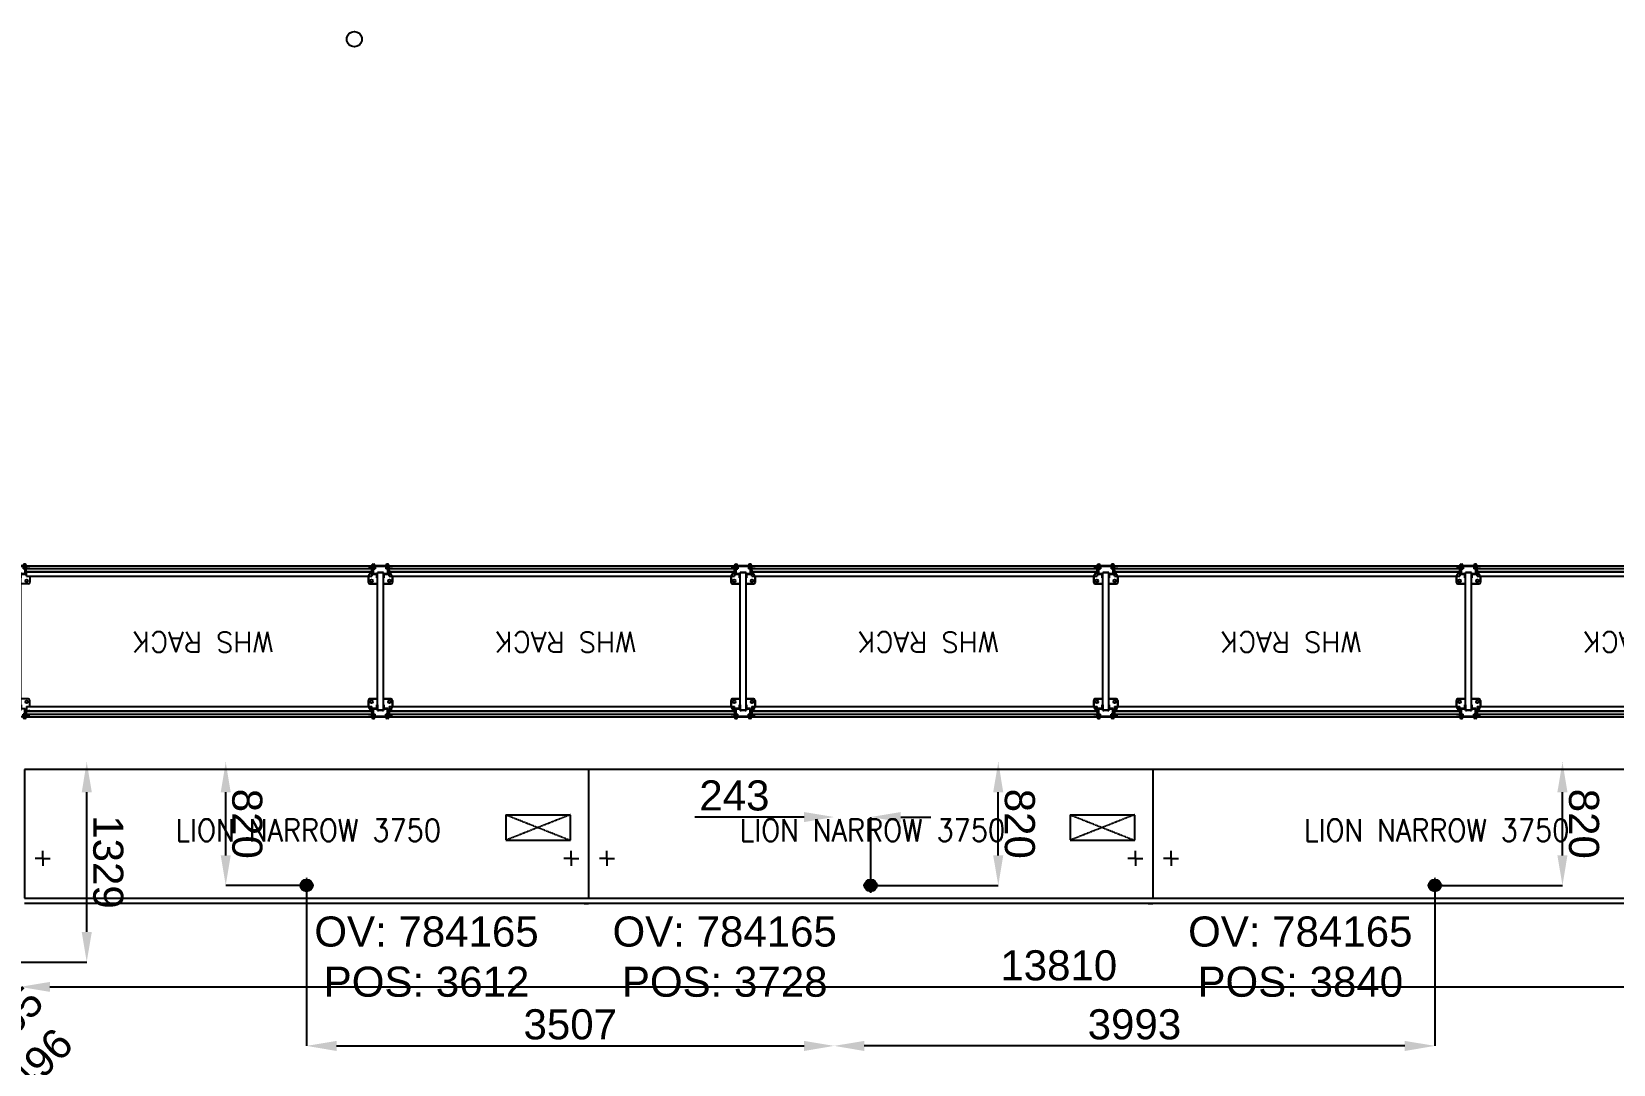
# Model space of a CAD drawing. Header units: millimetres. Extents: x 1478096 to 1808313, y 619971 to 762366.
# Drawn here: x 1788563 to 1799076, y 721395 to 728258 of the extents above; entities that cross this region are included whole.
import ezdxf
from ezdxf.enums import TextEntityAlignment as Align

# ---------------------------------------------------------------- set-up
doc = ezdxf.new("R2010")
doc.units = ezdxf.units.MM
doc.header["$LTSCALE"] = 10
for name, pattern in [('CONTINOUS', [0]), ('TRATTEGGIATA', [0.75, 0.5, -0.25]), ('TRATTEGGIATA2', [0.375, 0.25, -0.125])]:
    doc.linetypes.add(name, pattern=pattern)
for name, color, linetype in [('COSTAN-EXH-COTAS', 7, 'Continuous'), ('COSTAN-EXH-Desagues', 1, 'Continuous'), ('COSTAN-EXH-NOMENCLATURAS', 7, 'Continuous'), ('DESAGUE MAQUINA', 3, 'Continuous'), ('DESAGUE PISO', 7, 'TRATTEGGIATA'), ('GABINETE', 1, 'Continuous'), ('LATERALES', 3, 'Continuous'), ('QUADRO_ELETTRICO', 8, 'Continuous'), ('TESTI20', 3, 'Continuous'), ('ZZCOSTAN-CAM-NOMENCLATURAS', 7, 'Continuous'), ('ZZZZDC-ARQ-DEF GUARDARAIL', 7, 'CONTINOUS'), ('ZZZZDC-ARQ-EQUIP. DEPOSITO', 203, 'Continuous')]:
    doc.layers.add(name, color=color, linetype=linetype)
doc.styles.add('costan', font='arial.ttf')
doc.styles.add('RE-PLANTABASE(XREF)$0$STANDARD', font='SIMPLEX.SHX')
doc.styles.add('TESTI15', font='romans.shx', dxfattribs={"width": 0.9, "height": 1.5})
doc.dimstyles.new('COSTAN-DESAGUES', dxfattribs={"dimtxt": 200, "dimasz": 200, "dimexe": 0, "dimexo": 0, "dimgap": 40, "dimtad": 1, "dimdec": 0, "dimzin": 0, "dimdsep": 46, "dimtxsty": 'costan', "dimblk1": 'ARCHTICK', "dimblk2": 'ARCHTICK', "dimcen": 0, "dimclrd": 256, "dimclre": 256, "dimclrt": 256, "dimadec": 0, "dimazin": 0, "dimtfac": 1, "dimtdec": 0, "dimtofl": 0, "dimtmove": 0, "dimatfit": 3, "dimfxl": 0, "dimtolj": 1, "dimtzin": 0, "dimarcsym": 0})
doc.dimstyles.new('COSTAN-MM-100', dxfattribs={"dimtxt": 200, "dimasz": 200, "dimexe": 0, "dimexo": 0, "dimgap": 40, "dimtad": 1, "dimdec": 0, "dimzin": 0, "dimdsep": 46, "dimtxsty": 'costan', "dimblk1": 'ARCHTICK', "dimblk2": 'ARCHTICK', "dimcen": 0, "dimclrd": 256, "dimclre": 256, "dimclrt": 256, "dimadec": 0, "dimazin": 0, "dimtfac": 1, "dimtdec": 0, "dimtofl": 0, "dimtmove": 0, "dimatfit": 3, "dimfxl": 0, "dimtolj": 1, "dimtzin": 0, "dimarcsym": 0})

# ---------------------------------------------------------------- blocks, each defined once
blk = doc.blocks.new('ZZRACK')
at = {"layer": 'ZZZZDC-ARQ-EQUIP. DEPOSITO', "ltscale": 200}
for p, q in [((1629.323, 649.369), (1629.342, 649.402)), ((1629.344, 649.407), (1629.344, 649.426)), ((1629.36, 649.436), (1629.351, 649.436)), ((1629.351, 649.436), (1629.351, 649.381)), ((1629.351, 649.381), (1629.351, 649.436)), ((1629.351, 649.436), (1629.36, 649.436)), ((1629.353, 649.383), (1629.353, 649.434)), ((1629.353, 649.434), (1629.36, 649.434)), ((1629.353, 649.434), (1629.353, 649.383)), ((1629.36, 649.434), (1629.353, 649.434)), ((1629.435, 649.436), (1629.36, 649.436)), ((1629.36, 649.436), (1629.435, 649.436)), ((1629.36, 649.434), (1629.435, 649.434)), ((1629.435, 649.434), (1629.36, 649.434)), ((1629.435, 649.434), (1629.435, 649.436)), ((1629.436, 649.436), (1629.435, 649.436)), ((1629.435, 649.436), (1629.435, 649.434)), ((1629.435, 649.436), (1629.436, 649.436)), ((1629.435, 649.434), (1629.436, 649.434)), ((1629.436, 649.434), (1629.435, 649.434)), ((1629.437, 649.436), (1629.436, 649.436)), ((1629.436, 649.436), (1629.436, 649.434)), ((1629.436, 649.436), (1629.437, 649.436)), ((1629.436, 649.436), (1629.436, 649.434)), ((1629.436, 649.434), (1629.437, 649.434)), ((1629.437, 649.434), (1629.436, 649.434)), ((1629.438, 649.436), (1629.437, 649.436)), ((1629.437, 649.436), (1629.438, 649.436)), ((1629.437, 649.434), (1629.438, 649.434)), ((1629.438, 649.434), (1629.437, 649.424)), ((1629.438, 649.434), (1629.437, 649.434)), ((1629.437, 649.424), (1629.437, 649.417)), ((1629.441, 649.417), (1629.437, 649.417)), ((1629.438, 649.439), (1629.438, 649.439)), ((1629.438, 649.439), (1629.438, 649.436)), ((1629.441, 649.436), (1629.438, 649.436)), ((1629.438, 649.436), (1629.441, 649.436)), ((1629.438, 649.434), (1629.441, 649.434)), ((1629.441, 649.434), (1629.438, 649.434)), ((1629.442, 649.436), (1629.441, 649.436)), ((1629.441, 649.436), (1629.442, 649.436)), ((1629.441, 649.434), (1629.442, 649.434)), ((1629.441, 649.424), (1629.442, 649.434)), ((1629.442, 649.434), (1629.441, 649.434)), ((1629.441, 649.417), (1629.441, 649.424)), ((1629.442, 649.436), (1629.442, 649.439)), ((1629.451, 649.436), (1629.442, 649.436)), ((1629.442, 649.436), (1629.442, 649.434)), ((1629.442, 649.436), (1629.451, 649.436)), ((1629.442, 649.434), (1629.442, 649.436)), ((1629.442, 649.434), (1629.449, 649.434)), ((1629.449, 649.434), (1629.442, 649.434)), ((1629.45, 649.446), (1629.446, 649.446)), ((1629.446, 649.442), (1629.45, 649.442)), ((1629.449, 649.434), (1629.449, 649.383)), ((1629.449, 649.383), (1629.449, 649.434)), ((1629.451, 649.381), (1629.451, 649.436)), ((1629.451, 649.436), (1629.451, 649.381)), ((1629.451, 649.422), (1629.473, 649.422)), ((1629.451, 649.42), (1629.473, 649.42)), ((1629.454, 649.438), (1629.454, 649.422)), ((1631.754, 649.419), (1629.456, 649.419)), ((1629.456, 649.419), (1629.456, 649.399)), ((1629.458, 649.422), (1629.458, 649.438)), ((1631.754, 649.436), (1629.458, 649.436)), ((1629.458, 649.436), (1629.458, 649.422)), ((1629.459, 649.407), (1629.459, 649.426)), ((1629.479, 649.369), (1629.46, 649.402)), ((1629.473, 649.422), (1629.481, 649.422)), ((1629.481, 649.42), (1629.473, 649.42)), ((1629.481, 649.422), (1629.481, 649.42)), ((1629.481, 649.42), (1629.481, 649.419)), ((1631.732, 649.422), (1631.732, 649.42)), ((1631.74, 649.422), (1631.732, 649.422)), ((1631.732, 649.42), (1631.732, 649.419)), ((1631.732, 649.42), (1631.74, 649.42)), ((1631.762, 649.422), (1631.74, 649.422)), ((1631.762, 649.42), (1631.74, 649.42)), ((1631.754, 649.422), (1631.754, 649.436)), ((1631.755, 649.422), (1631.755, 649.438)), ((1631.756, 649.399), (1631.756, 649.419)), ((1631.759, 649.438), (1631.759, 649.422)), ((1631.762, 649.381), (1631.762, 649.436)), ((1631.762, 649.436), (1631.771, 649.436)), ((1631.763, 649.446), (1631.767, 649.446)), ((1631.767, 649.442), (1631.763, 649.442)), ((1631.764, 649.434), (1631.764, 649.383)), ((1631.771, 649.434), (1631.764, 649.434)), ((1631.771, 649.436), (1631.771, 649.439)), ((1631.771, 649.436), (1631.771, 649.434)), ((1631.771, 649.436), (1631.772, 649.436)), ((1631.772, 649.434), (1631.771, 649.434)), ((1631.772, 649.424), (1631.771, 649.434)), ((1631.772, 649.436), (1631.775, 649.436)), ((1631.775, 649.434), (1631.772, 649.434)), ((1631.772, 649.417), (1631.772, 649.424)), ((1631.772, 649.417), (1631.776, 649.417)), ((1631.775, 649.439), (1631.775, 649.439)), ((1631.775, 649.439), (1631.775, 649.436)), ((1631.775, 649.436), (1631.776, 649.436)), ((1631.776, 649.434), (1631.775, 649.434)), ((1631.775, 649.434), (1631.776, 649.424)), ((1631.776, 649.436), (1631.777, 649.436)), ((1631.777, 649.434), (1631.776, 649.434)), ((1631.776, 649.424), (1631.776, 649.417)), ((1631.777, 649.436), (1631.778, 649.436)), ((1631.777, 649.436), (1631.777, 649.434)), ((1631.778, 649.434), (1631.777, 649.434)), ((1631.778, 649.436), (1631.846, 649.436)), ((1631.778, 649.434), (1631.778, 649.436)), ((1631.846, 649.434), (1631.778, 649.434)), ((1631.846, 649.436), (1631.846, 649.434)), ((1631.846, 649.436), (1631.847, 649.436)), ((1631.847, 649.434), (1631.846, 649.434)), ((1631.847, 649.436), (1631.848, 649.436)), ((1631.847, 649.436), (1631.847, 649.434)), ((1631.848, 649.434), (1631.847, 649.434)), ((1631.848, 649.436), (1631.849, 649.436)), ((1631.849, 649.434), (1631.848, 649.434)), ((1631.849, 649.436), (1631.852, 649.436)), ((1631.852, 649.434), (1631.849, 649.434)), ((1631.852, 649.436), (1631.853, 649.436)), ((1631.853, 649.434), (1631.852, 649.434)), ((1631.853, 649.436), (1631.862, 649.436)), ((1631.853, 649.434), (1631.853, 649.436)), ((1631.86, 649.434), (1631.853, 649.434)), ((1631.86, 649.383), (1631.86, 649.434)), ((1631.862, 649.436), (1631.862, 649.381)), ((1631.869, 649.407), (1631.869, 649.426)), ((1631.89, 649.369), (1631.871, 649.402)), ((1629.322, 649.326), (1629.322, 649.364)), ((1629.322, 649.364), (1629.322, 649.326)), ((1629.381, 649.316), (1629.332, 649.316)), ((1629.332, 649.316), (1629.381, 649.316)), ((1629.351, 649.381), (1629.379, 649.381)), ((1629.379, 649.381), (1629.351, 649.381)), ((1629.381, 649.383), (1629.353, 649.383)), ((1629.353, 649.383), (1629.381, 649.383)), ((1629.379, 649.381), (1629.379, 649.356)), ((1629.379, 649.356), (1629.379, 649.381)), ((1629.379, 649.356), (1629.381, 649.356)), ((1629.381, 649.356), (1629.379, 649.356)), ((1629.381, 649.393), (1629.388, 649.393)), ((1629.381, 649.392), (1629.381, 649.393)), ((1629.388, 649.393), (1629.381, 649.393)), ((1629.381, 649.393), (1629.381, 649.392)), ((1629.421, 649.392), (1629.381, 649.392)), ((1629.381, 649.392), (1629.381, 648.476)), ((1629.381, 649.392), (1629.381, 648.476)), ((1629.381, 649.392), (1629.421, 649.392)), ((1629.381, 649.356), (1629.381, 649.383)), ((1629.381, 649.383), (1629.381, 649.356)), ((1629.388, 649.393), (1629.388, 649.392)), ((1629.388, 649.392), (1629.388, 649.393)), ((1629.415, 649.393), (1629.421, 649.393)), ((1629.415, 649.392), (1629.415, 649.393)), ((1629.421, 649.393), (1629.415, 649.393)), ((1629.415, 649.393), (1629.415, 649.392)), ((1629.421, 649.393), (1629.421, 649.392)), ((1629.421, 649.392), (1629.421, 649.393)), ((1629.421, 649.392), (1629.421, 648.476)), ((1629.421, 649.392), (1629.421, 648.476)), ((1629.471, 649.316), (1629.421, 649.316)), ((1629.421, 649.316), (1629.471, 649.316)), ((1629.449, 649.383), (1629.422, 649.383)), ((1629.422, 649.383), (1629.422, 649.356)), ((1629.422, 649.383), (1629.449, 649.383)), ((1629.422, 649.356), (1629.422, 649.383)), ((1629.422, 649.356), (1629.424, 649.356)), ((1629.424, 649.356), (1629.422, 649.356)), ((1629.424, 649.381), (1629.451, 649.381)), ((1629.424, 649.356), (1629.424, 649.381)), ((1629.451, 649.381), (1629.424, 649.381)), ((1629.424, 649.381), (1629.424, 649.356)), ((1629.451, 649.398), (1629.473, 649.398)), ((1629.451, 649.396), (1629.473, 649.396)), ((1629.454, 649.396), (1629.454, 649.39)), ((1629.454, 649.39), (1629.458, 649.39)), ((1631.754, 649.399), (1629.456, 649.399)), ((1629.458, 649.396), (1629.458, 649.368)), ((1629.458, 649.39), (1629.458, 649.396)), ((1631.754, 649.368), (1629.458, 649.368)), ((1629.473, 649.398), (1629.481, 649.398)), ((1629.481, 649.396), (1629.473, 649.396)), ((1629.481, 649.399), (1629.481, 649.398)), ((1629.481, 649.398), (1629.481, 649.396)), ((1631.754, 649.396), (1629.481, 649.396)), ((1629.481, 649.364), (1629.481, 649.326)), ((1629.481, 649.326), (1629.481, 649.364)), ((1631.732, 649.399), (1631.732, 649.398)), ((1631.74, 649.398), (1631.732, 649.398)), ((1631.732, 649.398), (1631.732, 649.396)), ((1631.732, 649.396), (1631.74, 649.396)), ((1631.732, 649.364), (1631.732, 649.326)), ((1631.762, 649.398), (1631.74, 649.398)), ((1631.762, 649.396), (1631.74, 649.396)), ((1631.742, 649.316), (1631.792, 649.316)), ((1631.754, 649.368), (1631.754, 649.396)), ((1631.755, 649.39), (1631.755, 649.396)), ((1631.759, 649.39), (1631.755, 649.39)), ((1631.759, 649.396), (1631.759, 649.39)), ((1631.789, 649.381), (1631.762, 649.381)), ((1631.764, 649.383), (1631.791, 649.383)), ((1631.789, 649.356), (1631.789, 649.381)), ((1631.791, 649.356), (1631.789, 649.356)), ((1631.791, 649.383), (1631.791, 649.356)), ((1631.798, 649.393), (1631.792, 649.393)), ((1631.792, 649.393), (1631.792, 649.392)), ((1631.792, 649.392), (1631.792, 648.476)), ((1631.792, 649.392), (1631.832, 649.392)), ((1631.798, 649.392), (1631.798, 649.393)), ((1631.832, 649.393), (1631.825, 649.393)), ((1631.825, 649.393), (1631.825, 649.392)), ((1631.832, 649.392), (1631.832, 649.393)), ((1631.832, 649.392), (1631.832, 648.476)), ((1631.832, 649.383), (1631.86, 649.383)), ((1631.832, 649.356), (1631.832, 649.383)), ((1631.834, 649.356), (1631.832, 649.356)), ((1631.832, 649.316), (1631.881, 649.316)), ((1631.862, 649.381), (1631.834, 649.381)), ((1631.834, 649.381), (1631.834, 649.356)), ((1631.891, 649.326), (1631.891, 649.364)), ((1629.322, 648.542), (1629.322, 648.505)), ((1629.322, 648.505), (1629.322, 648.542)), ((1629.323, 648.5), (1629.342, 648.467)), ((1629.381, 648.552), (1629.332, 648.552)), ((1629.332, 648.552), (1629.381, 648.552)), ((1629.344, 648.462), (1629.344, 648.442)), ((1629.351, 648.487), (1629.379, 648.487)), ((1629.351, 648.432), (1629.351, 648.487)), ((1629.379, 648.487), (1629.351, 648.487)), ((1629.351, 648.487), (1629.351, 648.432)), ((1629.381, 648.485), (1629.353, 648.485)), ((1629.353, 648.485), (1629.353, 648.434)), ((1629.353, 648.485), (1629.381, 648.485)), ((1629.353, 648.434), (1629.353, 648.485)), ((1629.379, 648.487), (1629.379, 648.512)), ((1629.379, 648.512), (1629.381, 648.512)), ((1629.379, 648.512), (1629.379, 648.487)), ((1629.381, 648.512), (1629.379, 648.512)), ((1629.381, 648.512), (1629.381, 648.485)), ((1629.381, 648.485), (1629.381, 648.512)), ((1629.381, 648.476), (1629.388, 648.476)), ((1629.381, 648.476), (1629.381, 648.476)), ((1629.421, 648.476), (1629.381, 648.476)), ((1629.388, 648.476), (1629.381, 648.476)), ((1629.381, 648.476), (1629.381, 648.476)), ((1629.381, 648.476), (1629.421, 648.476)), ((1629.388, 648.476), (1629.388, 648.476)), ((1629.388, 648.476), (1629.388, 648.476)), ((1629.415, 648.476), (1629.421, 648.476)), ((1629.415, 648.476), (1629.415, 648.476)), ((1629.421, 648.476), (1629.415, 648.476)), ((1629.415, 648.476), (1629.415, 648.476)), ((1629.471, 648.552), (1629.421, 648.552)), ((1629.421, 648.552), (1629.471, 648.552)), ((1629.421, 648.476), (1629.421, 648.476)), ((1629.421, 648.476), (1629.421, 648.476)), ((1629.422, 648.485), (1629.422, 648.512)), ((1629.422, 648.512), (1629.424, 648.512)), ((1629.422, 648.512), (1629.422, 648.485)), ((1629.424, 648.512), (1629.422, 648.512)), ((1629.449, 648.485), (1629.422, 648.485)), ((1629.422, 648.485), (1629.449, 648.485)), ((1629.424, 648.512), (1629.424, 648.487)), ((1629.424, 648.487), (1629.424, 648.512)), ((1629.424, 648.487), (1629.451, 648.487)), ((1629.451, 648.487), (1629.424, 648.487)), ((1629.449, 648.434), (1629.449, 648.485)), ((1629.449, 648.485), (1629.449, 648.434)), ((1629.451, 648.487), (1629.451, 648.432)), ((1629.451, 648.432), (1629.451, 648.487)), ((1629.451, 648.473), (1629.473, 648.473)), ((1629.451, 648.471), (1629.473, 648.471)), ((1629.454, 648.473), (1629.454, 648.478)), ((1629.454, 648.478), (1629.458, 648.478)), ((1629.456, 648.45), (1629.456, 648.47)), ((1631.756, 648.47), (1629.456, 648.47)), ((1629.458, 648.473), (1629.458, 648.501)), ((1631.754, 648.501), (1629.458, 648.501)), ((1629.458, 648.478), (1629.458, 648.473)), ((1629.459, 648.462), (1629.459, 648.442)), ((1629.479, 648.5), (1629.46, 648.467)), ((1629.481, 648.473), (1629.473, 648.473)), ((1629.473, 648.471), (1629.481, 648.471)), ((1629.481, 648.505), (1629.481, 648.542)), ((1629.481, 648.542), (1629.481, 648.505)), ((1631.754, 648.473), (1629.481, 648.473)), ((1629.481, 648.471), (1629.481, 648.473)), ((1629.481, 648.47), (1629.481, 648.471)), ((1631.732, 648.505), (1631.732, 648.542)), ((1631.732, 648.473), (1631.74, 648.473)), ((1631.732, 648.471), (1631.732, 648.473)), ((1631.74, 648.471), (1631.732, 648.471)), ((1631.732, 648.47), (1631.732, 648.471)), ((1631.762, 648.473), (1631.74, 648.473)), ((1631.762, 648.471), (1631.74, 648.471)), ((1631.742, 648.552), (1631.792, 648.552)), ((1631.754, 648.501), (1631.754, 648.473)), ((1631.755, 648.478), (1631.755, 648.473)), ((1631.759, 648.478), (1631.755, 648.478)), ((1631.756, 648.47), (1631.756, 648.45)), ((1631.759, 648.473), (1631.759, 648.478)), ((1631.789, 648.487), (1631.762, 648.487)), ((1631.762, 648.487), (1631.762, 648.432)), ((1631.764, 648.485), (1631.791, 648.485)), ((1631.764, 648.434), (1631.764, 648.485)), ((1631.789, 648.512), (1631.789, 648.487)), ((1631.791, 648.512), (1631.789, 648.512)), ((1631.791, 648.485), (1631.791, 648.512)), ((1631.798, 648.476), (1631.792, 648.476)), ((1631.792, 648.476), (1631.792, 648.476)), ((1631.792, 648.476), (1631.832, 648.476)), ((1631.798, 648.476), (1631.798, 648.476)), ((1631.832, 648.476), (1631.825, 648.476)), ((1631.825, 648.476), (1631.825, 648.476)), ((1631.832, 648.552), (1631.881, 648.552)), ((1631.832, 648.512), (1631.832, 648.485)), ((1631.834, 648.512), (1631.832, 648.512)), ((1631.832, 648.485), (1631.86, 648.485)), ((1631.832, 648.476), (1631.832, 648.476)), ((1631.834, 648.487), (1631.834, 648.512)), ((1631.862, 648.487), (1631.834, 648.487)), ((1631.86, 648.485), (1631.86, 648.434)), ((1631.862, 648.432), (1631.862, 648.487)), ((1631.869, 648.462), (1631.869, 648.442)), ((1631.89, 648.5), (1631.871, 648.467)), ((1631.891, 648.542), (1631.891, 648.505)), ((1629.353, 648.432), (1629.351, 648.432)), ((1629.351, 648.432), (1629.353, 648.432)), ((1629.353, 648.434), (1629.353, 648.434)), ((1629.353, 648.434), (1629.435, 648.434)), ((1629.353, 648.434), (1629.353, 648.434)), ((1629.435, 648.434), (1629.353, 648.434)), ((1629.435, 648.432), (1629.353, 648.432)), ((1629.353, 648.432), (1629.435, 648.432)), ((1629.435, 648.434), (1629.435, 648.432)), ((1629.435, 648.434), (1629.436, 648.434)), ((1629.435, 648.432), (1629.435, 648.434)), ((1629.436, 648.434), (1629.435, 648.434)), ((1629.436, 648.432), (1629.435, 648.432)), ((1629.435, 648.432), (1629.436, 648.432)), ((1629.436, 648.434), (1629.437, 648.434)), ((1629.436, 648.432), (1629.436, 648.434)), ((1629.437, 648.434), (1629.436, 648.434)), ((1629.436, 648.432), (1629.436, 648.434)), ((1629.437, 648.432), (1629.436, 648.432)), ((1629.436, 648.432), (1629.437, 648.432)), ((1629.441, 648.452), (1629.437, 648.451)), ((1629.437, 648.444), (1629.437, 648.451)), ((1629.438, 648.434), (1629.437, 648.444)), ((1629.437, 648.434), (1629.438, 648.434)), ((1629.438, 648.434), (1629.437, 648.434)), ((1629.438, 648.432), (1629.437, 648.432)), ((1629.437, 648.432), (1629.438, 648.432)), ((1629.438, 648.434), (1629.441, 648.434)), ((1629.441, 648.434), (1629.438, 648.434)), ((1629.441, 648.432), (1629.438, 648.432)), ((1629.438, 648.43), (1629.438, 648.432)), ((1629.438, 648.432), (1629.441, 648.432)), ((1629.438, 648.43), (1629.438, 648.43)), ((1629.441, 648.452), (1629.441, 648.445)), ((1629.441, 648.445), (1629.442, 648.434)), ((1629.441, 648.434), (1629.442, 648.434)), ((1629.442, 648.434), (1629.441, 648.434)), ((1629.442, 648.432), (1629.441, 648.432)), ((1629.441, 648.432), (1629.442, 648.432)), ((1629.442, 648.432), (1629.442, 648.434)), ((1629.442, 648.434), (1629.449, 648.434)), ((1629.442, 648.434), (1629.442, 648.432)), ((1629.449, 648.434), (1629.442, 648.434)), ((1629.451, 648.432), (1629.442, 648.432)), ((1629.442, 648.432), (1629.442, 648.43)), ((1629.442, 648.432), (1629.451, 648.432)), ((1629.446, 648.426), (1629.45, 648.426)), ((1629.45, 648.422), (1629.446, 648.422)), ((1629.451, 648.449), (1629.473, 648.449)), ((1629.451, 648.447), (1629.473, 648.447)), ((1629.454, 648.43), (1629.454, 648.447)), ((1631.756, 648.45), (1629.456, 648.45)), ((1629.458, 648.432), (1629.458, 648.447)), ((1629.458, 648.447), (1629.458, 648.43)), ((1631.754, 648.432), (1629.458, 648.432)), ((1629.481, 648.449), (1629.473, 648.449)), ((1629.473, 648.447), (1629.481, 648.447)), ((1629.481, 648.449), (1629.481, 648.45)), ((1629.481, 648.447), (1629.481, 648.449)), ((1631.732, 648.449), (1631.732, 648.45)), ((1631.732, 648.447), (1631.732, 648.449)), ((1631.732, 648.449), (1631.74, 648.449)), ((1631.74, 648.447), (1631.732, 648.447)), ((1631.762, 648.449), (1631.74, 648.449)), ((1631.762, 648.447), (1631.74, 648.447)), ((1631.754, 648.447), (1631.754, 648.432)), ((1631.755, 648.447), (1631.755, 648.43)), ((1631.759, 648.43), (1631.759, 648.447)), ((1631.762, 648.432), (1631.771, 648.432)), ((1631.767, 648.426), (1631.763, 648.426)), ((1631.763, 648.422), (1631.767, 648.422)), ((1631.771, 648.434), (1631.764, 648.434)), ((1631.772, 648.445), (1631.771, 648.434)), ((1631.771, 648.432), (1631.771, 648.434)), ((1631.772, 648.434), (1631.771, 648.434)), ((1631.771, 648.432), (1631.772, 648.432)), ((1631.771, 648.432), (1631.771, 648.43)), ((1631.772, 648.452), (1631.772, 648.445)), ((1631.772, 648.452), (1631.776, 648.451)), ((1631.775, 648.434), (1631.772, 648.434)), ((1631.772, 648.432), (1631.775, 648.432)), ((1631.775, 648.434), (1631.776, 648.444)), ((1631.776, 648.434), (1631.775, 648.434)), ((1631.775, 648.432), (1631.776, 648.432)), ((1631.775, 648.43), (1631.775, 648.432)), ((1631.775, 648.43), (1631.775, 648.43)), ((1631.776, 648.444), (1631.776, 648.451)), ((1631.777, 648.434), (1631.776, 648.434)), ((1631.776, 648.432), (1631.777, 648.432)), ((1631.778, 648.434), (1631.777, 648.434)), ((1631.777, 648.432), (1631.777, 648.434)), ((1631.777, 648.432), (1631.778, 648.432)), ((1631.778, 648.434), (1631.778, 648.432)), ((1631.846, 648.434), (1631.778, 648.434)), ((1631.778, 648.432), (1631.846, 648.432)), ((1631.846, 648.432), (1631.846, 648.434)), ((1631.847, 648.434), (1631.846, 648.434)), ((1631.846, 648.432), (1631.847, 648.432)), ((1631.848, 648.434), (1631.847, 648.434)), ((1631.847, 648.432), (1631.847, 648.434)), ((1631.847, 648.432), (1631.848, 648.432)), ((1631.849, 648.434), (1631.848, 648.434)), ((1631.848, 648.432), (1631.849, 648.432)), ((1631.852, 648.434), (1631.849, 648.434)), ((1631.849, 648.432), (1631.852, 648.432)), ((1631.853, 648.434), (1631.852, 648.434)), ((1631.852, 648.432), (1631.853, 648.432)), ((1631.853, 648.434), (1631.853, 648.432)), ((1631.86, 648.434), (1631.853, 648.434)), ((1631.853, 648.432), (1631.862, 648.432))]:
    blk.add_line(p, q, dxfattribs=at)
for centre in [(1629.342, 649.336, 0), (1629.342, 649.336, 0), (1629.461, 649.336, 0), (1629.461, 649.336, 0), (1631.752, 649.336, 0), (1631.871, 649.336, 0), (1629.342, 648.532, 0), (1629.342, 648.532, 0), (1629.461, 648.532, 0), (1629.461, 648.532, 0), (1631.752, 648.532, 0), (1631.871, 648.532, 0)]:
    blk.add_circle(centre, 0.0085, dxfattribs=at)
for centre, radius, start, end in [((1629.334, 649.407), 0.01, 327.9946, 0), ((1629.354, 649.426), 0.01, 104.4775, 180), ((1629.439, 649.436), 0.00325, 109.6589, 169.5544), ((1629.439, 649.436), 0.00325, 205.7269, 244.4192), ((1629.446, 649.438), 0.008, 90, 177.0391), ((1629.446, 649.438), 0.004, 90, 177.0391), ((1629.45, 649.438), 0.008, 0, 90), ((1629.45, 649.438), 0.004, 0, 90), ((1629.449, 649.426), 0.01, 56.6347, 75.5225), ((1629.449, 649.426), 0.01, 0, 75.5225), ((1629.449, 649.426), 0.01, 12.8509, 18.1993), ((1629.469, 649.407), 0.01, 180, 212.0054), ((1631.764, 649.426), 0.01, 161.8096, 167.1738), ((1631.763, 649.438), 0.008, 90, 180), ((1631.763, 649.438), 0.004, 90, 180), ((1631.764, 649.426), 0.01, 104.4775, 123.3687), ((1631.767, 649.438), 0.008, 2.9609, 90), ((1631.767, 649.438), 0.004, 2.9609, 90), ((1631.774, 649.436), 0.00325, 10.4456, 70.3411), ((1631.774, 649.436), 0.00325, 295.5808, 334.2731), ((1631.859, 649.426), 0.01, 0, 75.5225), ((1631.879, 649.407), 0.01, 180, 212.0054), ((1629.332, 649.364), 0.01, 147.9946, 180), ((1629.332, 649.364), 0.01, 152.434, 180), ((1629.332, 649.326), 0.01, 180, 270), ((1629.332, 649.326), 0.01, 180, 270), ((1629.471, 649.326), 0.01, 270, 0), ((1629.471, 649.326), 0.01, 270, 0), ((1629.471, 649.364), 0.01, 0, 32.0054), ((1629.471, 649.364), 0.01, 0, 27.566), ((1631.742, 649.364), 0.01, 152.434, 180), ((1631.742, 649.326), 0.01, 180, 270), ((1631.881, 649.326), 0.01, 270, 0), ((1631.881, 649.364), 0.01, 0, 32.0054), ((1629.332, 648.542), 0.01, 90, 180), ((1629.332, 648.542), 0.01, 90, 180), ((1629.332, 648.505), 0.01, 180, 212.0054), ((1629.332, 648.505), 0.01, 180, 207.566), ((1629.334, 648.462), 0.01, 0, 32.0054), ((1629.469, 648.462), 0.01, 147.9946, 180), ((1629.471, 648.542), 0.01, 0, 90), ((1629.471, 648.542), 0.01, 0, 90), ((1629.471, 648.505), 0.01, 327.9946, 0), ((1629.471, 648.505), 0.01, 332.434, 0), ((1631.742, 648.542), 0.01, 90, 180), ((1631.742, 648.505), 0.01, 180, 207.566), ((1631.879, 648.462), 0.01, 147.9946, 180), ((1631.881, 648.542), 0.01, 0, 90), ((1631.881, 648.505), 0.01, 327.9946, 0), ((1629.354, 648.442), 0.01, 180, 255.5225), ((1629.439, 648.433), 0.00325, 115.5808, 154.2731), ((1629.439, 648.433), 0.00325, 190.4456, 250.3411), ((1629.446, 648.43), 0.008, 182.9609, 270), ((1629.446, 648.43), 0.004, 182.9609, 270), ((1629.45, 648.43), 0.004, 270, 0), ((1629.45, 648.43), 0.008, 270, 0), ((1629.449, 648.442), 0.01, 284.4775, 0), ((1629.449, 648.442), 0.01, 284.4775, 303.3653), ((1629.449, 648.442), 0.01, 341.8007, 347.1491), ((1631.763, 648.43), 0.008, 180, 270), ((1631.764, 648.442), 0.01, 236.6313, 255.5225), ((1631.763, 648.43), 0.004, 180, 270), ((1631.767, 648.43), 0.008, 270, 357.0391), ((1631.767, 648.43), 0.004, 270, 357.0391), ((1631.774, 648.433), 0.00325, 25.7269, 64.4192), ((1631.774, 648.433), 0.00325, 289.6589, 349.5544), ((1631.859, 648.442), 0.01, 284.4775, 0)]:
    blk.add_arc(centre, radius, start, end, dxfattribs=at)
at = {"layer": 'ZZZZDC-ARQ-EQUIP. DEPOSITO', "style": 'RE-PLANTABASE(XREF)$0$STANDARD'}
blk.add_text('WHS RACK', height=0.1349, dxfattribs=at).set_placement((1630.583, 648.938, 0), align=Align.MIDDLE_CENTER)
blk = doc.blocks.new('LI_TL1_N_375')
at = {"layer": 'DESAGUE MAQUINA'}
for p, q in [((122, -590), (72, -590)), ((122, -590), (122, -540)), ((122, -590), (122, -640)), ((122, -590), (172, -590)), ((3635, -590), (3585, -590)), ((3635, -590), (3635, -540)), ((3635, -590), (3635, -640)), ((3635, -590), (3685, -590))]:
    blk.add_line(p, q, dxfattribs=at)
at = {"layer": 'DESAGUE PISO'}
for p, q in [((1875, -720), (1875, -820)), ((1925, -770), (1825, -770))]:
    blk.add_line(p, q, dxfattribs=at)
at = {"layer": 'GABINETE'}
for p, q in [((3750, 0), (0, 0)), ((0, 0), (0, -855)), ((0, -855), (3750, -855)), ((2500, -890), (0, -890))]:
    blk.add_line(p, q, dxfattribs=at)
at = {"layer": 'LATERALES', "color": 3, "linetype": 'ByBlock'}
blk.add_line((3750, -890), (0, -890), dxfattribs=at)
at = {"layer": 'LATERALES'}
blk.add_line((3720, -890), (3750, -890), dxfattribs=at)
at = {"layer": 'QUADRO_ELETTRICO', "linetype": 'TRATTEGGIATA2'}
for p, q in [((3200, -300), (3630, -300)), ((3200, -300), (3630, -470)), ((3630, -300), (3200, -470)), ((3200, -300), (3200, -470)), ((3630, -470), (3630, -300)), ((3200, -470), (3630, -470))]:
    blk.add_line(p, q, dxfattribs=at)
at = {"layer": 'TESTI20', "style": 'TESTI15', "width": 0.9}
blk.add_text('LION NARROW 3750', height=148, dxfattribs=at).set_placement((1887, -403), align=Align.MIDDLE)
blk = doc.blocks.new('*D433')
at = {"layer": 'COSTAN-EXH-COTAS', "lineweight": -2, "transparency": 16777216}
for p, q in [((1788485, 722464), (1788485, 721910)), ((1802295, 722464), (1802295, 721910)), ((1788685, 721910), (1802095, 721910))]:
    blk.add_line(p, q, dxfattribs=at)
at = {"layer": 'COSTAN-EXH-COTAS', "transparency": 16777216}
for points in [[(1788685, 721943), (1788685, 721877), (1788485, 721910)], [(1802095, 721943), (1802095, 721877), (1802295, 721910)]]:
    blk.add_solid(points, dxfattribs=at)
at = {"layer": 'Defpoints', "color": 0, "transparency": 16777216}
for p in [(1788485, 722464), (1802295, 722464), (1802295, 721910)]:
    blk.add_point(p, dxfattribs=at)
at = {"layer": 'COSTAN-EXH-COTAS', "transparency": 16777216, "insert": (1795390, 722052), "char_height": 200, "attachment_point": 5, "style": 'costan'}
blk.add_mtext('\\A1;13810', dxfattribs=at)
blk = doc.blocks.new('_ARCHTICK')
at = {"color": 0, "linetype": 'ByBlock', "const_width": 0.15}
blk.add_lwpolyline([(-0.5, -0.5), (0.5, 0.5)], dxfattribs=at)
blk = doc.blocks.new('*D345')
at = {"layer": 'COSTAN-EXH-Desagues', "lineweight": -2, "transparency": 16777216}
for p, q in [((1788929, 723404), (1788929, 723404)), ((1788929, 722275), (1788929, 723204)), ((1787926, 722075), (1788929, 722075))]:
    blk.add_line(p, q, dxfattribs=at)
at = {"layer": 'COSTAN-EXH-Desagues', "transparency": 16777216}
for points in [[(1788963, 723204), (1788896, 723204), (1788929, 723404)], [(1788963, 722275), (1788896, 722275), (1788929, 722075)]]:
    blk.add_solid(points, dxfattribs=at)
at = {"layer": 'Defpoints', "color": 0, "transparency": 16777216}
for p in [(1788929, 723404), (1788929, 723404), (1787926, 722075)]:
    blk.add_point(p, dxfattribs=at)
at = {"layer": 'COSTAN-EXH-Desagues', "transparency": 16777216, "insert": (1789071, 722740), "char_height": 200, "attachment_point": 5, "rotation": 270.0002, "style": 'costan'}
blk.add_mtext('\\A1;1329', dxfattribs=at)
blk = doc.blocks.new('COSTAN-REFERENCIA DE DESAGÜES')
at = {"layer": 'COSTAN-EXH-Desagues'}
blk.add_hatch(color=256, dxfattribs=at).paths.add_polyline_path([(40, 0, 1), (-40, 0, 1)])
blk.add_circle((0, 0), 40, dxfattribs=at)
blk = doc.blocks.new('*D346')
at = {"layer": 'COSTAN-EXH-Desagues', "lineweight": -2, "transparency": 16777216}
for p, q in [((1790390, 722584), (1790390, 721518)), ((1790590, 721518), (1793697, 721518))]:
    blk.add_line(p, q, dxfattribs=at)
at = {"layer": 'COSTAN-EXH-Desagues', "transparency": 16777216}
for points in [[(1790590, 721551), (1790590, 721484), (1790390, 721518)], [(1793697, 721551), (1793697, 721484), (1793897, 721518)]]:
    blk.add_solid(points, dxfattribs=at)
at = {"layer": 'Defpoints', "color": 0, "transparency": 16777216}
for p in [(1790390, 722584), (1793897, 721518), (1793897, 721518)]:
    blk.add_point(p, dxfattribs=at)
at = {"layer": 'COSTAN-EXH-Desagues', "transparency": 16777216, "insert": (1792143, 721660), "char_height": 200, "attachment_point": 5, "style": 'costan'}
blk.add_mtext('\\A1;3507', dxfattribs=at)
blk = doc.blocks.new('*D347')
at = {"layer": 'COSTAN-EXH-Desagues', "lineweight": -2, "transparency": 16777216}
for p, q in [((1789853, 723404), (1789853, 723404)), ((1789853, 722784), (1789853, 723204)), ((1790390, 722584), (1789853, 722584))]:
    blk.add_line(p, q, dxfattribs=at)
at = {"layer": 'COSTAN-EXH-Desagues', "transparency": 16777216}
for points in [[(1789886, 723204), (1789820, 723204), (1789853, 723404)], [(1789886, 722784), (1789820, 722784), (1789853, 722584)]]:
    blk.add_solid(points, dxfattribs=at)
at = {"layer": 'Defpoints', "color": 0, "transparency": 16777216}
for p in [(1789853, 723404), (1789853, 723404), (1790390, 722584)]:
    blk.add_point(p, dxfattribs=at)
at = {"layer": 'COSTAN-EXH-Desagues', "transparency": 16777216, "insert": (1789995, 722994), "char_height": 200, "attachment_point": 5, "rotation": 270.0002, "style": 'costan'}
blk.add_mtext('\\A1;820', dxfattribs=at)
blk = doc.blocks.new('*D348')
at = {"layer": 'COSTAN-EXH-Desagues', "lineweight": -2, "transparency": 16777216}
for p, q in [((1793697, 723039), (1792972, 723039)), ((1794140, 722584), (1794140, 723039)), ((1794340, 723039), (1794540, 723039))]:
    blk.add_line(p, q, dxfattribs=at)
at = {"layer": 'COSTAN-EXH-Desagues', "transparency": 16777216}
for points in [[(1793697, 723072), (1793697, 723005), (1793897, 723039)], [(1794340, 723072), (1794340, 723005), (1794140, 723039)]]:
    blk.add_solid(points, dxfattribs=at)
at = {"layer": 'Defpoints', "color": 0, "transparency": 16777216}
for p in [(1793897, 723039), (1793897, 723039), (1794140, 722584)]:
    blk.add_point(p, dxfattribs=at)
at = {"layer": 'COSTAN-EXH-Desagues', "transparency": 16777216, "insert": (1793234, 723181), "char_height": 200, "attachment_point": 5, "style": 'costan'}
blk.add_mtext('\\A1;243', dxfattribs=at)
blk = doc.blocks.new('*D349')
at = {"layer": 'COSTAN-EXH-Desagues', "lineweight": -2, "transparency": 16777216}
for p, q in [((1794988, 723404), (1794988, 723404)), ((1794988, 722784), (1794988, 723204)), ((1794140, 722584), (1794988, 722584))]:
    blk.add_line(p, q, dxfattribs=at)
at = {"layer": 'COSTAN-EXH-Desagues', "transparency": 16777216}
for points in [[(1795021, 723204), (1794954, 723204), (1794988, 723404)], [(1795021, 722784), (1794954, 722784), (1794988, 722584)]]:
    blk.add_solid(points, dxfattribs=at)
at = {"layer": 'Defpoints', "color": 0, "transparency": 16777216}
for p in [(1794988, 723404), (1794988, 723404), (1794140, 722584)]:
    blk.add_point(p, dxfattribs=at)
at = {"layer": 'COSTAN-EXH-Desagues', "transparency": 16777216, "insert": (1795130, 722994), "char_height": 200, "attachment_point": 5, "rotation": 270.0002, "style": 'costan'}
blk.add_mtext('\\A1;820', dxfattribs=at)
blk = doc.blocks.new('*D353')
at = {"layer": 'COSTAN-EXH-Desagues', "lineweight": -2, "transparency": 16777216}
for p, q in [((1797890, 722584), (1797890, 721518)), ((1797690, 721518), (1794097, 721518))]:
    blk.add_line(p, q, dxfattribs=at)
at = {"layer": 'COSTAN-EXH-Desagues', "transparency": 16777216}
for points in [[(1794097, 721551), (1794097, 721484), (1793897, 721518)], [(1797690, 721551), (1797690, 721484), (1797890, 721518)]]:
    blk.add_solid(points, dxfattribs=at)
at = {"layer": 'Defpoints', "color": 0, "transparency": 16777216}
for p in [(1797890, 722584), (1793897, 721518), (1793897, 721518)]:
    blk.add_point(p, dxfattribs=at)
at = {"layer": 'COSTAN-EXH-Desagues', "transparency": 16777216, "insert": (1795893, 721660), "char_height": 200, "attachment_point": 5, "style": 'costan'}
blk.add_mtext('\\A1;3993', dxfattribs=at)
blk = doc.blocks.new('*D354')
at = {"layer": 'COSTAN-EXH-Desagues', "lineweight": -2, "transparency": 16777216}
for p, q in [((1798738, 723404), (1798738, 723404)), ((1798738, 722784), (1798738, 723204)), ((1797890, 722584), (1798738, 722584))]:
    blk.add_line(p, q, dxfattribs=at)
at = {"layer": 'COSTAN-EXH-Desagues', "transparency": 16777216}
for points in [[(1798771, 723204), (1798704, 723204), (1798738, 723404)], [(1798771, 722784), (1798704, 722784), (1798738, 722584)]]:
    blk.add_solid(points, dxfattribs=at)
at = {"layer": 'Defpoints', "color": 0, "transparency": 16777216}
for p in [(1798738, 723404), (1798738, 723404), (1797890, 722584)]:
    blk.add_point(p, dxfattribs=at)
at = {"layer": 'COSTAN-EXH-Desagues', "transparency": 16777216, "insert": (1798880, 722994), "char_height": 200, "attachment_point": 5, "rotation": 270.0002, "style": 'costan'}
blk.add_mtext('\\A1;820', dxfattribs=at)

msp = doc.modelspace()

# ---------------------------------------------------------------- linework, layer by layer
at = {"layer": 'ZZZZDC-ARQ-DEF GUARDARAIL', "ltscale": 200}
msp.add_circle((1790707.84, 728207.938), 50.444, dxfattribs=at)

# ---------------------------------------------------------------- block references
at = {"layer": 'COSTAN-EXH-Desagues'}
for p in [(1790389.701, 722584.263), (1794139.701, 722584.263), (1797889.701, 722584.263)]:
    msp.add_blockref('COSTAN-REFERENCIA DE DESAGÜES', p, dxfattribs=at)
at = {"layer": 'ZZCOSTAN-CAM-NOMENCLATURAS'}
for p in [(1788514.701, 723354.263), (1792264.701, 723354.263), (1796014.701, 723354.263)]:
    msp.add_blockref('LI_TL1_N_375', p, dxfattribs=at)
at = {"layer": 'ZZZZDC-ARQ-EQUIP. DEPOSITO', "xscale": 1000, "yscale": 1000, "zscale": 1000, "rotation": 180}
for p in [(3420282.485, 1373140.393), (3422692.985, 1373140.393), (3425103.485, 1373140.393), (3427513.985, 1373140.393), (3429924.485, 1373140.393)]:
    msp.add_blockref('ZZRACK', p, dxfattribs=at)

# ---------------------------------------------------------------- texts
at = {"layer": 'COSTAN-EXH-NOMENCLATURAS', "char_height": 200, "attachment_point": 5, "style": 'costan'}
for s, insert in [('OV: 784165\\PPOS: 3612', (1791187.637, 722109.811)), ('OV: 784165\\PPOS: 3728', (1793169.487, 722109.811)), ('OV: 784165\\PPOS: 3840', (1796995.197, 722109.811))]:
    msp.add_mtext(s, dxfattribs=dict(at, insert=insert))
at = {"layer": 'COSTAN-EXH-NOMENCLATURAS', "insert": (1788185.426, 721211.771), "char_height": 200, "attachment_point": 5, "rotation": 45.5881222, "style": 'costan'}
msp.add_mtext('OV: 784165\\PPOS: 3496', dxfattribs=at)

# ---------------------------------------------------------------- dimensions: what is measured, and where the dimension line sits
at = {"layer": 'COSTAN-EXH-COTAS'}
dim = msp.add_linear_dim(base=(1802294.701, 721910.019), p1=(1788484.701, 722464.263), p2=(1802294.701, 722464.263), dimstyle='COSTAN-MM-100', dxfattribs=at)
dim.commit()
dim.dimension.update_dxf_attribs({"geometry": '*D433', "text_midpoint": (1795389.701, 722052.201)})
at = {"layer": 'COSTAN-EXH-Desagues'}
for base, p1, p2, picture, middle in [((1788929.166, 723404.263), (1787926.087, 722075.354), (1788929.166, 723404.263), '*D345', (1789071.351, 722739.811)), ((1789853.1, 723404.258), (1790389.701, 722584.263), (1789853.1, 723404.258), '*D347', (1789995.216, 722994.26)), ((1794987.807, 723404.263), (1794139.701, 722584.263), (1794987.807, 723404.263), '*D349', (1795129.923, 722994.265)), ((1798737.807, 723404.263), (1797889.701, 722584.263), (1798737.807, 723404.263), '*D354', (1798879.923, 722994.265))]:
    dim = msp.add_linear_dim(base=base, p1=p1, p2=p2, angle=90.0002105, dimstyle='COSTAN-DESAGUES', dxfattribs=at)
    dim.commit()
    dim.dimension.update_dxf_attribs({"geometry": picture, "text_midpoint": middle})
for base, p1, p2, picture, middle in [((1793896.883, 723038.626), (1794139.701, 722584.263), (1793896.883, 723038.626), '*D348', (1793234.237, 723180.808)), ((1793896.883, 721517.639), (1790389.701, 722584.263), (1793896.883, 721517.639), '*D346', (1792143.292, 721659.821)), ((1793896.883, 721517.639), (1797889.701, 722584.263), (1793896.883, 721517.639), '*D353', (1795893.292, 721659.821))]:
    dim = msp.add_linear_dim(base=base, p1=p1, p2=p2, dimstyle='COSTAN-DESAGUES', dxfattribs=at)
    dim.commit()
    dim.dimension.update_dxf_attribs({"geometry": picture, "text_midpoint": middle})

doc.saveas('drawing.dxf')
